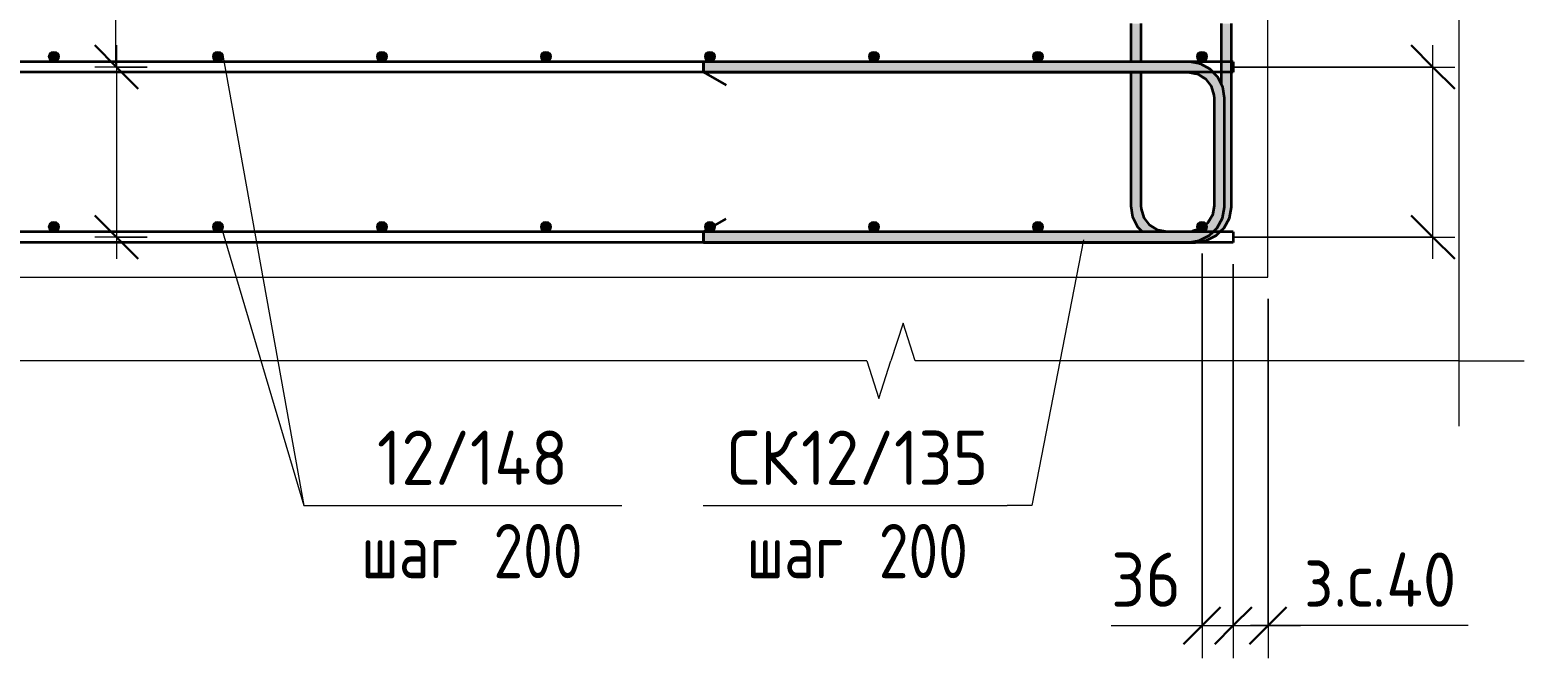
# Model space of a CAD drawing. Header units: millimetres. Extents: x -420 to 46222, y -4716 to 36443.
# Drawn here: x 35894 to 37615, y -3549 to -2825 of the extents above; entities that cross this region are included whole.
import ezdxf

# ---------------------------------------------------------------- set-up
doc = ezdxf.new("R2010")
doc.units = ezdxf.units.MM
for name, color, linetype, lineweight in [('AA_Dim', 7, 'Continuous', 9), ('AA_Dim-25', 7, 'Continuous', 9), ('AA_Oformlenie', 7, 'Continuous', 9), ('AA_Vinoska', 7, 'Continuous', 9), ('KR_Armatura', 7, 'Continuous', 20), ('KR_Armatura_Tonkie', 7, 'Continuous', 20), ('KR_Fundament', 7, 'Continuous', 20)]:
    doc.layers.add(name, color=color, linetype=linetype, lineweight=lineweight)
doc.styles.add('ISOCPEUR_6', font='isocpeur.ttf', dxfattribs={"width": 0.9, "height": 62.5})
doc.styles.add('ISOCPEUR_8', font='isocpeur.ttf', dxfattribs={"width": 0.8, "height": 62.5})
doc.dimstyles.new('00_Точн_3_знака__прозр__2', dxfattribs={"dimscale": 304.8, "dimtxt": 62.248823, "dimasz": 0.139436, "dimexe": 0.123031, "dimexo": 0.082021, "dimgap": 0.008202, "dimtad": 1, "dimdec": 3, "dimrnd": 0.001, "dimdsep": 46, "dimtxsty": 'ISOCPEUR_6', "dimblk1": 'OBLIQUE', "dimblk2": 'OBLIQUE', "dimsah": 1, "dimcen": 0.09, "dimdle": 0.123031, "dimazin": 0, "dimtfac": 1, "dimtdec": 4, "dimtix": 1, "dimtmove": 1, "dimatfit": 3, "dimfxl": 1, "dimtvp": 1, "dimtolj": 1, "dimtzin": 0, "dimlwd": 18, "dimlwe": 18, "dimarcsym": 2})
doc.dimstyles.new('10_Раскладка_арматуры_с_засечками', dxfattribs={"dimscale": 304.8, "dimtxt": 0.18, "dimasz": 0.164042, "dimexe": 0.082021, "dimexo": 0, "dimgap": 0, "dimtad": 1, "dimdec": 3, "dimrnd": 0.001, "dimdsep": 46, "dimtxsty": 'ISOCPEUR_6', "dimblk1": 'OBLIQUE', "dimblk2": 'OBLIQUE', "dimsah": 1, "dimcen": 0.09, "dimdle": 0.082021, "dimazin": 0, "dimtfac": 1, "dimtdec": 4, "dimtix": 1, "dimtmove": 0, "dimatfit": 3, "dimfxl": 1, "dimtvp": 1, "dimtolj": 1, "dimtzin": 0, "dimlwd": 18, "dimlwe": 18, "dimarcsym": 2})
doc.dimstyles.new('10_Раскладка_арматуры_с_засечками_1', dxfattribs={"dimscale": 304.8, "dimtxt": 0.18, "dimasz": 0.164042, "dimexe": 0.082021, "dimexo": 0, "dimgap": 0, "dimtad": 1, "dimdec": 3, "dimrnd": 0.001, "dimdsep": 46, "dimtxsty": 'ISOCPEUR_8', "dimblk1": 'OBLIQUE', "dimblk2": 'OBLIQUE', "dimsah": 1, "dimcen": 0.09, "dimdle": 0.082021, "dimazin": 0, "dimtfac": 1, "dimtdec": 4, "dimtix": 1, "dimtmove": 0, "dimatfit": 3, "dimfxl": 1, "dimtvp": 1, "dimtolj": 1, "dimtzin": 0, "dimlwd": 18, "dimlwe": 18, "dimarcsym": 2})

# ---------------------------------------------------------------- blocks, each defined once
blk = doc.blocks.new('350_Стержень П торец СК-СГ _НесАрм_РабПлоск_ - 350_Стержень П торец СК-СГ _НесАрм_РабПлоск_-4075653-1-1 Армирование')
at = {"layer": 'KR_Armatura_Tonkie', "lineweight": 35}
for points in [[(-32930, -2874), (-32372, -2873.8), (-32372, -2862), (-32930, -2862.2), (-32930, -2873.8)], [(-32334.4, -2904), (-32330, -2904), (-32331.4, -2893.1), (-32335.6, -2883), (-32343.1, -2873.7), (-32351, -2867.6), (-32361.1, -2863.4), (-32372, -2862.2), (-32372, -2874), (-32364.2, -2875), (-32356.4, -2878.5), (-32350.4, -2883.3), (-32345.9, -2889.3), (-32342.9, -2897.1), (-32341.8, -2904), (-32336, -2904)], [(-32336, -3028), (-32330, -3028), (-32330.2, -2904), (-32342, -2904), (-32341.8, -3028), (-32337.6, -3028)], [(-32372, -3070), (-32361.1, -3068.6), (-32351, -3064.4), (-32342.3, -3057.7), (-32335.6, -3049), (-32331.4, -3038.9), (-32330.2, -3028), (-32342, -3028), (-32343.1, -3036), (-32346.4, -3043.5), (-32351.3, -3049.6), (-32357.3, -3054.1), (-32364.2, -3057), (-32372, -3058.2), (-32372, -3069.8)], [(-32856.1, -3070), (-32372, -3069.8), (-32372, -3058), (-32930, -3058.2), (-32930, -3070)]]:
    blk.add_hatch(color=256, dxfattribs=at).paths.add_polyline_path(points)
for p, q in [((-32372, -2862), (-32930, -2862)), ((-32930, -2874), (-32930, -2862)), ((-32930, -2862.2), (-32930, -2873.8)), ((-32930, -2874), (-32372, -2874)), ((-32930, -2874), (-32904, -2889)), ((-32342, -2904), (-32342, -3028)), ((-32330, -3028), (-32330, -2904)), ((-32930, -3058), (-32904, -3043)), ((-32372, -3058), (-32930, -3058)), ((-32930, -3070), (-32930, -3058)), ((-32930, -3058.2), (-32930, -3069.8)), ((-32930, -3070), (-32372, -3070))]:
    blk.add_line(p, q, dxfattribs=at)
at = {"layer": 'KR_Armatura_Tonkie', "lineweight": 35, "flags": 128}
for points in [[(-32343.3, -2874), (-32346.6, -2870.6), (-32357.9, -2864.5), (-32370.5, -2862), (-32372, -2862)], [(-32372, -2874), (-32361.3, -2876), (-32352.1, -2881.6), (-32345.4, -2890.1), (-32342.2, -2900.5), (-32342, -2904)], [(-32330, -2904), (-32332, -2891.3), (-32337.7, -2879.8), (-32343.1, -2874.2)], [(-32342, -3028), (-32344, -3038.7), (-32349.6, -3047.9), (-32358.1, -3054.6), (-32368.5, -3057.8), (-32372, -3058)], [(-32343.1, -3057.8), (-32338.6, -3053.4), (-32332.5, -3042.1), (-32330, -3029.5), (-32330, -3028)], [(-32372, -3070), (-32359.3, -3068), (-32347.8, -3062.3), (-32343.3, -3058)]]:
    blk.add_lwpolyline(points, dxfattribs=at)
blk = doc.blocks.new('350_Стержень П торец СК-СГ _НесАрм_РабПлоск_ - 350_Стержень П торец СК-СГ _НесАрм_РабПлоск_-V3-1-1 Армирование')
at = {"layer": 'KR_Armatura_Tonkie', "lineweight": 35}
for p, q in [((-32438, -2862), (-32930, -2862)), ((-32930, -2873.8), (-32930, -2862.2)), ((-32930, -2862.2), (-32930, -2865)), ((-32930, -2871), (-32930, -2873.8)), ((-32930, -2874), (-32438, -2874)), ((-32930, -2874), (-32904, -2889)), ((-32372, -2862), (-32426, -2862)), ((-32426, -2874), (-32372, -2874)), ((-32372, -2874), (-32362.5, -2875.7)), ((-32360, -2876.8), (-32353.5, -2880.7)), ((-32351.6, -2882.1), (-32345.7, -2889.7)), ((-32345, -2891.5), (-32342.7, -2899)), ((-32342, -2904), (-32342, -3028)), ((-32342, -3028), (-32343.7, -3037.5)), ((-32930, -3058), (-32904, -3043)), ((-32344.8, -3040), (-32348.7, -3046.5)), ((-32425.3, -3058), (-32930, -3058)), ((-32930, -3058.2), (-32930, -3061)), ((-32930, -3069.8), (-32930, -3058.2)), ((-32372, -3058), (-32396, -3058)), ((-32359.5, -3055), (-32367, -3057.3)), ((-32350.1, -3048.4), (-32357.7, -3054.3)), ((-32930, -3067), (-32930, -3069.8)), ((-32930, -3070), (-32372, -3070))]:
    blk.add_line(p, q, dxfattribs=at)
at = {"layer": 'KR_Armatura_Tonkie', "lineweight": 35, "flags": 128}
for points in [[(-32367.6, -2862.6), (-32370.5, -2862), (-32372, -2862)], [(-32355.3, -2865.9), (-32357.9, -2864.5), (-32359.4, -2864.2)], [(-32344.9, -2872.3), (-32346.6, -2870.6), (-32348.6, -2869.5)], [(-32337, -2881.2), (-32337.7, -2879.8), (-32339.7, -2877.7)]]:
    blk.add_lwpolyline(points, dxfattribs=at)
blk = doc.blocks.new('265_Выпуск П одной длины _НесАрм_РабПлоск_ - В1 _d12_ t250-4071037-1-1 Армирование')
at = {"layer": 'KR_Armatura_Tonkie', "lineweight": 35}
h = blk.add_hatch(color=256, dxfattribs=at)
h.paths.add_polyline_path([(-32432, -3028), (-32426, -3028), (-32426.2, -2874), (-32438, -2874), (-32437.8, -3028), (-32433.6, -3028)])
h.paths.add_polyline_path([(-32435, -2862), (-32426, -2862), (-32426.2, -2818), (-32438, -2818), (-32437.8, -2862), (-32436, -2862)])
h.paths.add_polyline_path([(-32436.2, -2802), (-32426, -2802), (-32426.2, -2766), (-32438, -2766), (-32437.8, -2802), (-32436.9, -2802)])
h.paths.add_polyline_path([(-32431.4, -2754), (-32426.1, -2754), (-32426.1, -2750), (-32426, -2749), (-32426.2, -2566), (-32438, -2566), (-32437.8, -2754), (-32432, -2754)])
h.paths.add_polyline_path([(-32431.2, -2554), (-32426, -2554), (-32426.3, -2366), (-32438, -2366), (-32437.8, -2554), (-32432, -2554)])
h.paths.add_polyline_path([(-32435.1, -2354), (-32426.1, -2354), (-32426, -2349.6), (-32426, -2349.4), (-32426.2, -2302), (-32438, -2302), (-32437.8, -2354), (-32436.2, -2354)])
h = blk.add_hatch(color=256, dxfattribs=at)
h.paths.add_polyline_path([(-32329.6, -3028), (-32322, -3028), (-32322.2, -2818), (-32334, -2818), (-32333.8, -2887.4), (-32331.4, -2893.1), (-32330, -2905.8), (-32330, -3028)])
h.paths.add_polyline_path([(-32323.8, -2802), (-32322, -2802), (-32322.2, -2766), (-32334, -2766), (-32333.8, -2802), (-32324.6, -2802)])
h.paths.add_polyline_path([(-32327.4, -2754), (-32322.1, -2754), (-32322.1, -2750), (-32322, -2749), (-32322.2, -2566), (-32334, -2566), (-32333.8, -2754), (-32328, -2754)])
h.paths.add_polyline_path([(-32327.1, -2554), (-32322, -2554), (-32322.3, -2366), (-32334, -2366), (-32333.8, -2554), (-32328, -2554)])
h.paths.add_polyline_path([(-32327.5, -2354), (-32322.1, -2354), (-32322.1, -2350), (-32322, -2349), (-32322.2, -2302), (-32334, -2302), (-32333.8, -2354), (-32328, -2354)])
for points in [[(-32396, -3058), (-32404.3, -3056.8), (-32411, -3054), (-32417.2, -3049.2), (-32422, -3043), (-32425, -3035.8), (-32426.2, -3028), (-32438, -3028), (-32436.6, -3038.9), (-32432.4, -3049), (-32425.3, -3058), (-32397.3, -3058)], [(-32364, -3070), (-32353.1, -3068.6), (-32342.3, -3063.8), (-32334.3, -3057.7), (-32327.6, -3049), (-32323.4, -3038.9), (-32322.2, -3028), (-32330, -3028), (-32331.8, -3039.7), (-32335.6, -3049), (-32343.1, -3058.3), (-32351.5, -3064.6), (-32361.1, -3068.6), (-32364, -3069.2), (-32364, -3069.8)], [(-32371.6, -3070), (-32364, -3069.8), (-32364, -3068.9), (-32372, -3070)]]:
    blk.add_hatch(color=256, dxfattribs=at).paths.add_polyline_path(points)
for p, q in [((-32438, -2302), (-32438, -2354)), ((-32438, -2302), (-32426, -2302)), ((-32426.2, -2302), (-32437.8, -2302)), ((-32426, -2354), (-32426, -2302)), ((-32426, -2302), (-32411, -2328)), ((-32334, -2302), (-32349, -2328)), ((-32334, -2302), (-32334, -2354)), ((-32334, -2302), (-32322, -2302)), ((-32322.2, -2302), (-32333.8, -2302)), ((-32322, -2354), (-32322, -2302)), ((-32438, -2366), (-32438, -2554)), ((-32426, -2554), (-32426, -2366)), ((-32334, -2366), (-32334, -2554)), ((-32322, -2554), (-32322, -2366)), ((-32438, -2566), (-32438, -2754)), ((-32426, -2754), (-32426, -2566)), ((-32334, -2566), (-32334, -2754)), ((-32322, -2754), (-32322, -2566)), ((-32438, -2766), (-32438, -2802)), ((-32426, -2802), (-32426, -2766)), ((-32334, -2766), (-32334, -2802)), ((-32322, -2802), (-32322, -2766)), ((-32438, -2818), (-32438, -2862)), ((-32426, -2862), (-32426, -2818)), ((-32334, -2818), (-32334, -2862)), ((-32322, -2862), (-32322, -2818)), ((-32438, -2874), (-32438, -3028)), ((-32426, -3028), (-32426, -2874)), ((-32334, -2862), (-32334, -2874)), ((-32334, -2874), (-32334, -2886.9)), ((-32322, -2874), (-32322, -2862)), ((-32322, -3028), (-32322, -2874)), ((-32372, -3058), (-32396, -3058)), ((-32396, -3070), (-32364, -3070))]:
    blk.add_line(p, q, dxfattribs=at)
at = {"layer": 'KR_Armatura_Tonkie', "lineweight": 35, "flags": 128}
for points in [[(-32438, -3028), (-32436, -3040.7), (-32430.3, -3052.2), (-32424.7, -3058)], [(-32396, -3058), (-32406.7, -3056), (-32415.9, -3050.4), (-32422.6, -3041.9), (-32425.8, -3031.5), (-32426, -3028)], [(-32335.3, -3058), (-32330.6, -3053.4), (-32324.5, -3042.1), (-32322, -3029.5), (-32322, -3028)], [(-32364, -3070), (-32351.3, -3068), (-32339.8, -3062.3), (-32335.3, -3058)]]:
    blk.add_lwpolyline(points, dxfattribs=at)
blk = doc.blocks.new('011_Прямоугольник обрыва _ЭлУзла_ - 011_Прямоугольник обрыва _ЭлУзла_-4188884-1-1 Армирование')
at = {"layer": 'AA_Oformlenie'}
for p, q in [((-32060, -1385.6), (-32060, -3206.6)), ((-32741.9, -3206.6), (-33995.1, -3206.6)), ((-32060, -3206.6), (-32686.3, -3206.6))]:
    blk.add_line(p, q, dxfattribs=at)
blk = doc.blocks.new('DIMBLOCK66-1-1 Армирование')
at = {"layer": 'AA_Dim-25', "lineweight": 30}
for p, q in [((37509.6, -2868), (37484.6, -2843)), ((37509.6, -2868), (37534.6, -2893)), ((37509.6, -3064), (37484.6, -3039)), ((37509.6, -3064), (37534.6, -3089))]:
    blk.add_line(p, q, dxfattribs=at)
at = {"layer": 'AA_Dim-25', "lineweight": 18}
for p, q in [((37509.6, -3089), (37509.6, -2843)), ((37279.6, -2868), (37534.6, -2868)), ((37509.6, -2868), (37279.6, -2868)), ((37279.6, -3064), (37534.6, -3064)), ((37509.6, -3064), (37279.6, -3064))]:
    blk.add_line(p, q, dxfattribs=at)
blk = doc.blocks.new('_Oblique')
at = {"color": 0, "linetype": 'ByBlock', "lineweight": -2}
blk.add_line((-0.5, -0.5), (0.5, 0.5), dxfattribs=at)
blk = doc.blocks.new('DIMBLOCK68-1-1 Армирование')
at = {"layer": 'AA_Dim-25', "lineweight": 18}
for p, q in [((37279.6, -3095), (37279.6, -3549.1)), ((37279.6, -3511.6), (37279.6, -3095)), ((37319.6, -3135), (37319.6, -3549.1)), ((37319.6, -3511.6), (37319.6, -3135)), ((37242.1, -3511.6), (37357.1, -3511.6)), ((37336, -3511.6), (37299.6, -3511.6)), ((37550.2, -3511.6), (37336, -3511.6))]:
    blk.add_line(p, q, dxfattribs=at)
at = {"layer": 'AA_Dim-25', "lineweight": 30}
for p, q in [((37279.6, -3511.6), (37300.8, -3490.3)), ((37319.6, -3511.6), (37340.8, -3490.3)), ((37279.6, -3511.6), (37258.3, -3532.8)), ((37319.6, -3511.6), (37298.3, -3532.8))]:
    blk.add_line(p, q, dxfattribs=at)
at = {"layer": 'AA_Dim-25', "color": 0, "lineweight": 18, "insert": (37361, -3427.4), "char_height": 62.5, "width": 226.969, "attachment_point": 1, "line_spacing_factor": 1.149209, "style": 'ISOCPEUR_6'}
blk.add_mtext('з.с.40', dxfattribs=at)
blk = doc.blocks.new('DIMBLOCK70-1-1 Армирование')
at = {"layer": 'AA_Dim-25', "lineweight": 18}
for p, q in [((37243.6, -3083), (37243.6, -3549.1)), ((37243.6, -3511.6), (37243.6, -3083)), ((37279.6, -3095), (37279.6, -3549.1)), ((37279.6, -3511.6), (37279.6, -3095)), ((37138.9, -3511.6), (37242.9, -3511.6)), ((37206.1, -3511.6), (37317.1, -3511.6)), ((37242.9, -3511.6), (37261.6, -3511.6))]:
    blk.add_line(p, q, dxfattribs=at)
at = {"layer": 'AA_Dim-25', "lineweight": 30}
for p, q in [((37243.6, -3511.6), (37264.8, -3490.3)), ((37279.6, -3511.6), (37300.8, -3490.3)), ((37243.6, -3511.6), (37222.3, -3532.8)), ((37279.6, -3511.6), (37258.3, -3532.8))]:
    blk.add_line(p, q, dxfattribs=at)
at = {"layer": 'AA_Dim-25', "color": 0, "lineweight": 18, "insert": (37138.9, -3427.4), "char_height": 62.5, "width": 94.81, "attachment_point": 1, "line_spacing_factor": 1.149209, "style": 'ISOCPEUR_6'}
blk.add_mtext('36', dxfattribs=at)
blk = doc.blocks.new('DIMBLOCK79-1-1 Армирование')
at = {"layer": 'AA_Dim-25', "lineweight": 30}
for p, q in [((35993.2, -2868), (35968.2, -2843)), ((35993.2, -2868), (36018.2, -2893)), ((35993.2, -3064), (35968.2, -3039)), ((35993.2, -3064), (36018.2, -3089))]:
    blk.add_line(p, q, dxfattribs=at)
at = {"layer": 'AA_Dim-25', "lineweight": 18}
for p, q in [((35993.2, -2843), (35993.2, -3089)), ((36028.6, -2868), (35968.2, -2868)), ((35993.2, -2868), (36028.6, -2868)), ((36028.6, -3064), (35968.2, -3064)), ((35993.2, -3064), (36028.6, -3064))]:
    blk.add_line(p, q, dxfattribs=at)
blk = doc.blocks.new('042_М_Арматуры - Диам длина поз _ Комментарий-3662934-1-1 Армирование')
at = {"layer": 'AA_Vinoska'}
blk.add_line((-33404.6, 3856.1), (-33054.6, 3856.1), dxfattribs=at)

msp = doc.modelspace()

# ---------------------------------------------------------------- hatches: boundary and pattern name
at = {"layer": 'KR_Armatura'}
h = msp.add_hatch(color=256, dxfattribs=at)
edge = h.paths.add_edge_path()
edge.add_arc((35921.2031, -2856), 6, 0, 360)
for points in [[(35918.2031, -2861.1962), (35924.2031, -2861.1962), (35927.2031, -2856), (35924.2031, -2850.8038), (35918.2031, -2850.8038), (35915.2031, -2856)], [(36107.1122, -2861.1962), (36113.1122, -2861.1962), (36116.1122, -2856), (36113.1122, -2850.8038), (36107.1122, -2850.8038), (36104.1122, -2856)], [(36296.0213, -2861.1962), (36302.0213, -2861.1962), (36305.0213, -2856), (36302.0213, -2850.8038), (36296.0213, -2850.8038), (36293.0213, -2856)], [(36484.9304, -2861.1962), (36490.9304, -2861.1962), (36493.9304, -2856), (36490.9304, -2850.8038), (36484.9304, -2850.8038), (36481.9304, -2856)], [(36673.8395, -2861.1962), (36679.8395, -2861.1962), (36682.8395, -2856), (36679.8395, -2850.8038), (36673.8395, -2850.8038), (36670.8395, -2856)], [(36862.7486, -2861.1962), (36868.7486, -2861.1962), (36871.7486, -2856), (36868.7486, -2850.8038), (36862.7486, -2850.8038), (36859.7486, -2856)], [(37051.6577, -2861.1962), (37057.6577, -2861.1962), (37060.6577, -2856), (37057.6577, -2850.8038), (37051.6577, -2850.8038), (37048.6577, -2856)], [(37240.5667, -2861.1962), (37246.5667, -2861.1962), (37249.5667, -2856), (37246.5667, -2850.8038), (37240.5667, -2850.8038), (37237.5667, -2856)], [(35918.2031, -3057.1962), (35924.2031, -3057.1962), (35927.2031, -3052), (35924.2031, -3046.8038), (35918.2031, -3046.8038), (35915.2031, -3052)], [(36107.1122, -3057.1962), (36113.1122, -3057.1962), (36116.1122, -3052), (36113.1122, -3046.8038), (36107.1122, -3046.8038), (36104.1122, -3052)], [(36296.0213, -3057.1962), (36302.0213, -3057.1962), (36305.0213, -3052), (36302.0213, -3046.8038), (36296.0213, -3046.8038), (36293.0213, -3052)], [(36484.9304, -3057.1962), (36490.9304, -3057.1962), (36493.9304, -3052), (36490.9304, -3046.8038), (36484.9304, -3046.8038), (36481.9304, -3052)], [(36673.8395, -3057.1962), (36679.8395, -3057.1962), (36682.8395, -3052), (36679.8395, -3046.8038), (36673.8395, -3046.8038), (36670.8395, -3052)], [(36862.7486, -3057.1962), (36868.7486, -3057.1962), (36871.7486, -3052), (36868.7486, -3046.8038), (36862.7486, -3046.8038), (36859.7486, -3052)], [(37051.6577, -3057.1962), (37057.6577, -3057.1962), (37060.6577, -3052), (37057.6577, -3046.8038), (37051.6577, -3046.8038), (37048.6577, -3052)], [(37240.5667, -3057.1962), (37246.5667, -3057.1962), (37249.5667, -3052), (37246.5667, -3046.8038), (37240.5667, -3046.8038), (37237.5667, -3052), (37239.7801, -3055.8337)]]:
    msp.add_hatch(color=256, dxfattribs=at).paths.add_polyline_path(points)
h = msp.add_hatch(color=256, dxfattribs=at)
edge = h.paths.add_edge_path()
edge.add_arc((36110.1122, -2856), 6, 0, 360)
h = msp.add_hatch(color=256, dxfattribs=at)
edge = h.paths.add_edge_path()
edge.add_arc((36299.0213, -2856), 6, 0, 360)
h = msp.add_hatch(color=256, dxfattribs=at)
edge = h.paths.add_edge_path()
edge.add_arc((36487.9304, -2856), 6, 0, 360)
h = msp.add_hatch(color=256, dxfattribs=at)
edge = h.paths.add_edge_path()
edge.add_arc((36676.8395, -2856), 6, 0, 360)
h = msp.add_hatch(color=256, dxfattribs=at)
edge = h.paths.add_edge_path()
edge.add_arc((36865.7486, -2856), 6, 0, 360)
h = msp.add_hatch(color=256, dxfattribs=at)
edge = h.paths.add_edge_path()
edge.add_arc((37054.6577, -2856), 6, 0, 360)
h = msp.add_hatch(color=256, dxfattribs=at)
edge = h.paths.add_edge_path()
edge.add_arc((37243.5667, -2856), 6, 0, 360)
h = msp.add_hatch(color=256, dxfattribs=at)
edge = h.paths.add_edge_path()
edge.add_arc((35921.2031, -3052), 6, 0, 360)
h = msp.add_hatch(color=256, dxfattribs=at)
edge = h.paths.add_edge_path()
edge.add_arc((36110.1122, -3052), 6, 0, 360)
h = msp.add_hatch(color=256, dxfattribs=at)
edge = h.paths.add_edge_path()
edge.add_arc((36299.0213, -3052), 6, 0, 360)
h = msp.add_hatch(color=256, dxfattribs=at)
edge = h.paths.add_edge_path()
edge.add_arc((36487.9304, -3052), 6, 0, 360)
h = msp.add_hatch(color=256, dxfattribs=at)
edge = h.paths.add_edge_path()
edge.add_arc((36676.8395, -3052), 6, 0, 360)
h = msp.add_hatch(color=256, dxfattribs=at)
edge = h.paths.add_edge_path()
edge.add_arc((36865.7486, -3052), 6, 0, 360)
h = msp.add_hatch(color=256, dxfattribs=at)
edge = h.paths.add_edge_path()
edge.add_arc((37054.6577, -3052), 6, 0, 360)
h = msp.add_hatch(color=256, dxfattribs=at)
edge = h.paths.add_edge_path()
edge.add_arc((37243.5667, -3052), 6, 0, 360)

# ---------------------------------------------------------------- linework, layer by layer
at = {"layer": 'AA_Vinoska'}
for p, q in [((35992.732, -2865.1294), (35992.732, -2695.6842)), ((36116.1982, -2856.5659), (36209.192, -3373.3323)), ((36113.8278, -3052.1312), (36209.192, -3373.3323)), ((37107.2751, -3067.0285), (37047.6764, -3373.3323)), ((36899.2178, -3163.321), (36885.1406, -3206.6461)), ((36913.295, -3206.6461), (36899.2178, -3163.321)), ((36857.6406, -3206.6461), (36871.3906, -3249.9474)), ((36871.3906, -3249.9474), (36885.1406, -3206.6461)), ((37539.5667, -3206.6461), (37614.5667, -3206.6461)), ((37539.5667, -3206.6461), (37539.5667, -3281.6461)), ((36209.192, -3373.3323), (36225.2407, -3373.3323)), ((36209.192, -3373.3323), (36225.2407, -3373.3323)), ((37047.6764, -3373.3323), (37019.069, -3373.3323))]:
    msp.add_line(p, q, dxfattribs=at)
at = {"layer": 'KR_Armatura'}
for p, q in [((35918.2031, -2850.8038), (35915.2031, -2856)), ((35915.2031, -2856), (35918.2031, -2861.1962)), ((35924.2031, -2850.8038), (35918.2031, -2850.8038)), ((35927.2031, -2856), (35924.2031, -2850.8038)), ((35924.2031, -2861.1962), (35927.2031, -2856)), ((36107.1122, -2850.8038), (36104.1122, -2856)), ((36104.1122, -2856), (36107.1122, -2861.1962)), ((36113.1122, -2850.8038), (36107.1122, -2850.8038)), ((36116.1122, -2856), (36113.1122, -2850.8038)), ((36113.1122, -2861.1962), (36116.1122, -2856)), ((36296.0213, -2850.8038), (36293.0213, -2856)), ((36293.0213, -2856), (36296.0213, -2861.1962)), ((36302.0213, -2850.8038), (36296.0213, -2850.8038)), ((36305.0213, -2856), (36302.0213, -2850.8038)), ((36302.0213, -2861.1962), (36305.0213, -2856)), ((36484.9304, -2850.8038), (36481.9304, -2856)), ((36481.9304, -2856), (36484.9304, -2861.1962)), ((36490.9304, -2850.8038), (36484.9304, -2850.8038)), ((36493.9304, -2856), (36490.9304, -2850.8038)), ((36490.9304, -2861.1962), (36493.9304, -2856)), ((36673.8395, -2850.8038), (36670.8395, -2856)), ((36670.8395, -2856), (36673.8395, -2861.1962)), ((36679.8395, -2850.8038), (36673.8395, -2850.8038)), ((36682.8395, -2856), (36679.8395, -2850.8038)), ((36679.8395, -2861.1962), (36682.8395, -2856)), ((36862.7486, -2850.8038), (36859.7486, -2856)), ((36859.7486, -2856), (36862.7486, -2861.1962)), ((36868.7486, -2850.8038), (36862.7486, -2850.8038)), ((36871.7486, -2856), (36868.7486, -2850.8038)), ((36868.7486, -2861.1962), (36871.7486, -2856)), ((37051.6577, -2850.8038), (37048.6577, -2856)), ((37048.6577, -2856), (37051.6577, -2861.1962)), ((37057.6577, -2850.8038), (37051.6577, -2850.8038)), ((37060.6577, -2856), (37057.6577, -2850.8038)), ((37057.6577, -2861.1962), (37060.6577, -2856)), ((37240.5667, -2850.8038), (37237.5667, -2856)), ((37237.5667, -2856), (37240.5667, -2861.1962)), ((37246.5667, -2850.8038), (37240.5667, -2850.8038)), ((37249.5667, -2856), (37246.5667, -2850.8038)), ((37246.5667, -2861.1962), (37249.5667, -2856)), ((35918.2031, -2861.1962), (35924.2031, -2861.1962)), ((36107.1122, -2861.1962), (36113.1122, -2861.1962)), ((36296.0213, -2861.1962), (36302.0213, -2861.1962)), ((36484.9304, -2861.1962), (36490.9304, -2861.1962)), ((36673.8395, -2861.1962), (36679.8395, -2861.1962)), ((36862.7486, -2861.1962), (36868.7486, -2861.1962)), ((37051.6577, -2861.1962), (37057.6577, -2861.1962)), ((37240.5667, -2861.1962), (37246.5667, -2861.1962)), ((35918.2031, -3046.8038), (35915.2031, -3052)), ((35915.2031, -3052), (35918.2031, -3057.1962)), ((35924.2031, -3046.8038), (35918.2031, -3046.8038)), ((35918.2031, -3057.1962), (35924.2031, -3057.1962)), ((35927.2031, -3052), (35924.2031, -3046.8038)), ((35924.2031, -3057.1962), (35927.2031, -3052)), ((36107.1122, -3046.8038), (36104.1122, -3052)), ((36104.1122, -3052), (36107.1122, -3057.1962)), ((36113.1122, -3046.8038), (36107.1122, -3046.8038)), ((36107.1122, -3057.1962), (36113.1122, -3057.1962)), ((36116.1122, -3052), (36113.1122, -3046.8038)), ((36113.1122, -3057.1962), (36116.1122, -3052)), ((36296.0213, -3046.8038), (36293.0213, -3052)), ((36293.0213, -3052), (36296.0213, -3057.1962)), ((36302.0213, -3046.8038), (36296.0213, -3046.8038)), ((36296.0213, -3057.1962), (36302.0213, -3057.1962)), ((36305.0213, -3052), (36302.0213, -3046.8038)), ((36302.0213, -3057.1962), (36305.0213, -3052)), ((36484.9304, -3046.8038), (36481.9304, -3052)), ((36481.9304, -3052), (36484.9304, -3057.1962)), ((36490.9304, -3046.8038), (36484.9304, -3046.8038)), ((36484.9304, -3057.1962), (36490.9304, -3057.1962)), ((36493.9304, -3052), (36490.9304, -3046.8038)), ((36490.9304, -3057.1962), (36493.9304, -3052)), ((36673.8395, -3046.8038), (36670.8395, -3052)), ((36670.8395, -3052), (36673.8395, -3057.1962)), ((36679.8395, -3046.8038), (36673.8395, -3046.8038)), ((36673.8395, -3057.1962), (36679.8395, -3057.1962)), ((36682.8395, -3052), (36679.8395, -3046.8038)), ((36679.8395, -3057.1962), (36682.8395, -3052)), ((36862.7486, -3046.8038), (36859.7486, -3052)), ((36859.7486, -3052), (36862.7486, -3057.1962)), ((36868.7486, -3046.8038), (36862.7486, -3046.8038)), ((36862.7486, -3057.1962), (36868.7486, -3057.1962)), ((36871.7486, -3052), (36868.7486, -3046.8038)), ((36868.7486, -3057.1962), (36871.7486, -3052)), ((37051.6577, -3046.8038), (37048.6577, -3052)), ((37048.6577, -3052), (37051.6577, -3057.1962)), ((37057.6577, -3046.8038), (37051.6577, -3046.8038)), ((37051.6577, -3057.1962), (37057.6577, -3057.1962)), ((37060.6577, -3052), (37057.6577, -3046.8038)), ((37057.6577, -3057.1962), (37060.6577, -3052)), ((37240.5667, -3046.8038), (37237.5667, -3052)), ((37237.5667, -3052), (37239.7801, -3055.8337)), ((37239.7801, -3055.8337), (37240.5667, -3057.1962)), ((37246.5667, -3046.8038), (37240.5667, -3046.8038)), ((37240.5667, -3057.1962), (37246.5667, -3057.1962)), ((37249.5667, -3052), (37246.5667, -3046.8038)), ((37246.5667, -3057.1962), (37249.5667, -3052))]:
    msp.add_line(p, q, dxfattribs=at)
for centre in [(35921.2031, -2856), (36110.1122, -2856), (36299.0213, -2856), (36487.9304, -2856), (36676.8395, -2856), (36865.7486, -2856), (37054.6577, -2856), (37243.5667, -2856), (35921.2031, -3052), (36110.1122, -3052), (36299.0213, -3052), (36487.9304, -3052), (36676.8395, -3052), (36865.7486, -3052), (37054.6577, -3052), (37243.5667, -3052)]:
    msp.add_circle(centre, 6, dxfattribs=at)
at = {"layer": 'KR_Armatura_Tonkie', "lineweight": 35}
for p, q in [((37279.5667, -2862), (35129.4036, -2862)), ((37279.5667, -2874), (35129.4036, -2874)), ((37279.5667, -2862), (37279.5667, -2874)), ((37279.5667, -3058), (35129.5667, -3058)), ((37279.5667, -3058), (37279.5667, -3070)), ((37279.5667, -3070), (35129.5667, -3070))]:
    msp.add_line(p, q, dxfattribs=at)
at = {"layer": 'KR_Fundament'}
for p, q in [((37319.5667, -3110), (37319.5667, -2810)), ((35089.5667, -3110), (37319.5667, -3110))]:
    msp.add_line(p, q, dxfattribs=at)

# ---------------------------------------------------------------- block references
at = {"layer": 'AA_Oformlenie'}
msp.add_blockref('011_Прямоугольник обрыва _ЭлУзла_ - 011_Прямоугольник обрыва _ЭлУзла_-4188884-1-1 Армирование', (69599.5667, 0), dxfattribs=at)
at = {"layer": 'AA_Vinoska'}
for p in [(69629.849, -7229.441), (69629.849, -7229.441), (70073.6772, -7229.441)]:
    msp.add_blockref('042_М_Арматуры - Диам длина поз _ Комментарий-3662934-1-1 Армирование', p, dxfattribs=at)
at = {"layer": 'KR_Armatura_Tonkie', "lineweight": 35}
for name in ['265_Выпуск П одной длины _НесАрм_РабПлоск_ - В1 _d12_ t250-4071037-1-1 Армирование', '350_Стержень П торец СК-СГ _НесАрм_РабПлоск_ - 350_Стержень П торец СК-СГ _НесАрм_РабПлоск_-4075653-1-1 Армирование', '350_Стержень П торец СК-СГ _НесАрм_РабПлоск_ - 350_Стержень П торец СК-СГ _НесАрм_РабПлоск_-V3-1-1 Армирование']:
    msp.add_blockref(name, (69599.5667, 0), dxfattribs=at)

# ---------------------------------------------------------------- texts
at = {"layer": 'AA_Vinoska', "char_height": 62.5, "attachment_point": 1}
for s, insert, width, style in [('12/148', (36293.3817, -3286.9797), 268.765734, 'ISOCPEUR_6'), ('12/148', (36293.3817, -3286.9797), 268.765734, 'ISOCPEUR_6'), ('СК', (36696.935, -3286.9797), 102.816422, 'ISOCPEUR_6'), ('12/135', (36781.767, -3286.9797), 263.354344, 'ISOCPEUR_6'), (' 200', (36395.6671, -3394.4561), 166.751, 'ISOCPEUR_8'), (' 200', (36395.6671, -3394.4561), 166.751, 'ISOCPEUR_8'), (' 200', (36839.4954, -3394.4561), 166.751, 'ISOCPEUR_8'), ('шаг', (36275.2817, -3394.4561), 145.907125, 'ISOCPEUR_8'), ('шаг', (36275.2817, -3394.4561), 145.907125, 'ISOCPEUR_8'), ('шаг', (36719.11, -3394.4561), 145.907125, 'ISOCPEUR_8')]:
    msp.add_mtext(s, dxfattribs=dict(at, insert=insert, width=width, style=style))

# ---------------------------------------------------------------- dimensions: what is measured, and where the dimension line sits
at = {"layer": 'AA_Dim', "lineweight": 18}
for base, p1, p2, dimstyle, picture, middle in [((35993.2231, -3064), (36028.5784, -2868), (36028.5784, -3064), '10_Раскладка_арматуры_с_засечками_1', 'DIMBLOCK79-1-1 Армирование', (35961.9731, -2966)), ((37509.5667, -2868), (37279.5667, -3064), (37279.5667, -2868), '10_Раскладка_арматуры_с_засечками', 'DIMBLOCK66-1-1 Армирование', (37478.3167, -2966))]:
    dim = msp.add_linear_dim(base=base, p1=p1, p2=p2, angle=90, dimstyle=dimstyle, override={"dimpost": '<>', "dimfxl": 196}, dxfattribs=at)
    dim.commit()
    dim.dimension.update_dxf_attribs({"geometry": picture, "text_midpoint": middle})
for base, p1, p2, override, picture, middle in [((37279.5667, -3511.5646), (37243.5667, -3058), (37279.5667, -3070), {"dimpost": '<>', "dimfxl": 37.947332}, 'DIMBLOCK70-1-1 Армирование', (37186.2641, -3469.1109)), ((37319.5667, -3511.5646), (37279.5667, -3070), (37319.5667, -3110), {"dimpost": 'з.с.<>', "dimfxl": 56.568542}, 'DIMBLOCK68-1-1 Армирование', (37474.5214, -3469.1109))]:
    dim = msp.add_linear_dim(base=base, p1=p1, p2=p2, dimstyle='00_Точн_3_знака__прозр__2', override=override, dxfattribs=at)
    dim.commit()
    dim.dimension.update_dxf_attribs({"geometry": picture, "text_midpoint": middle, "dimtype": 160})

doc.saveas('drawing.dxf')
